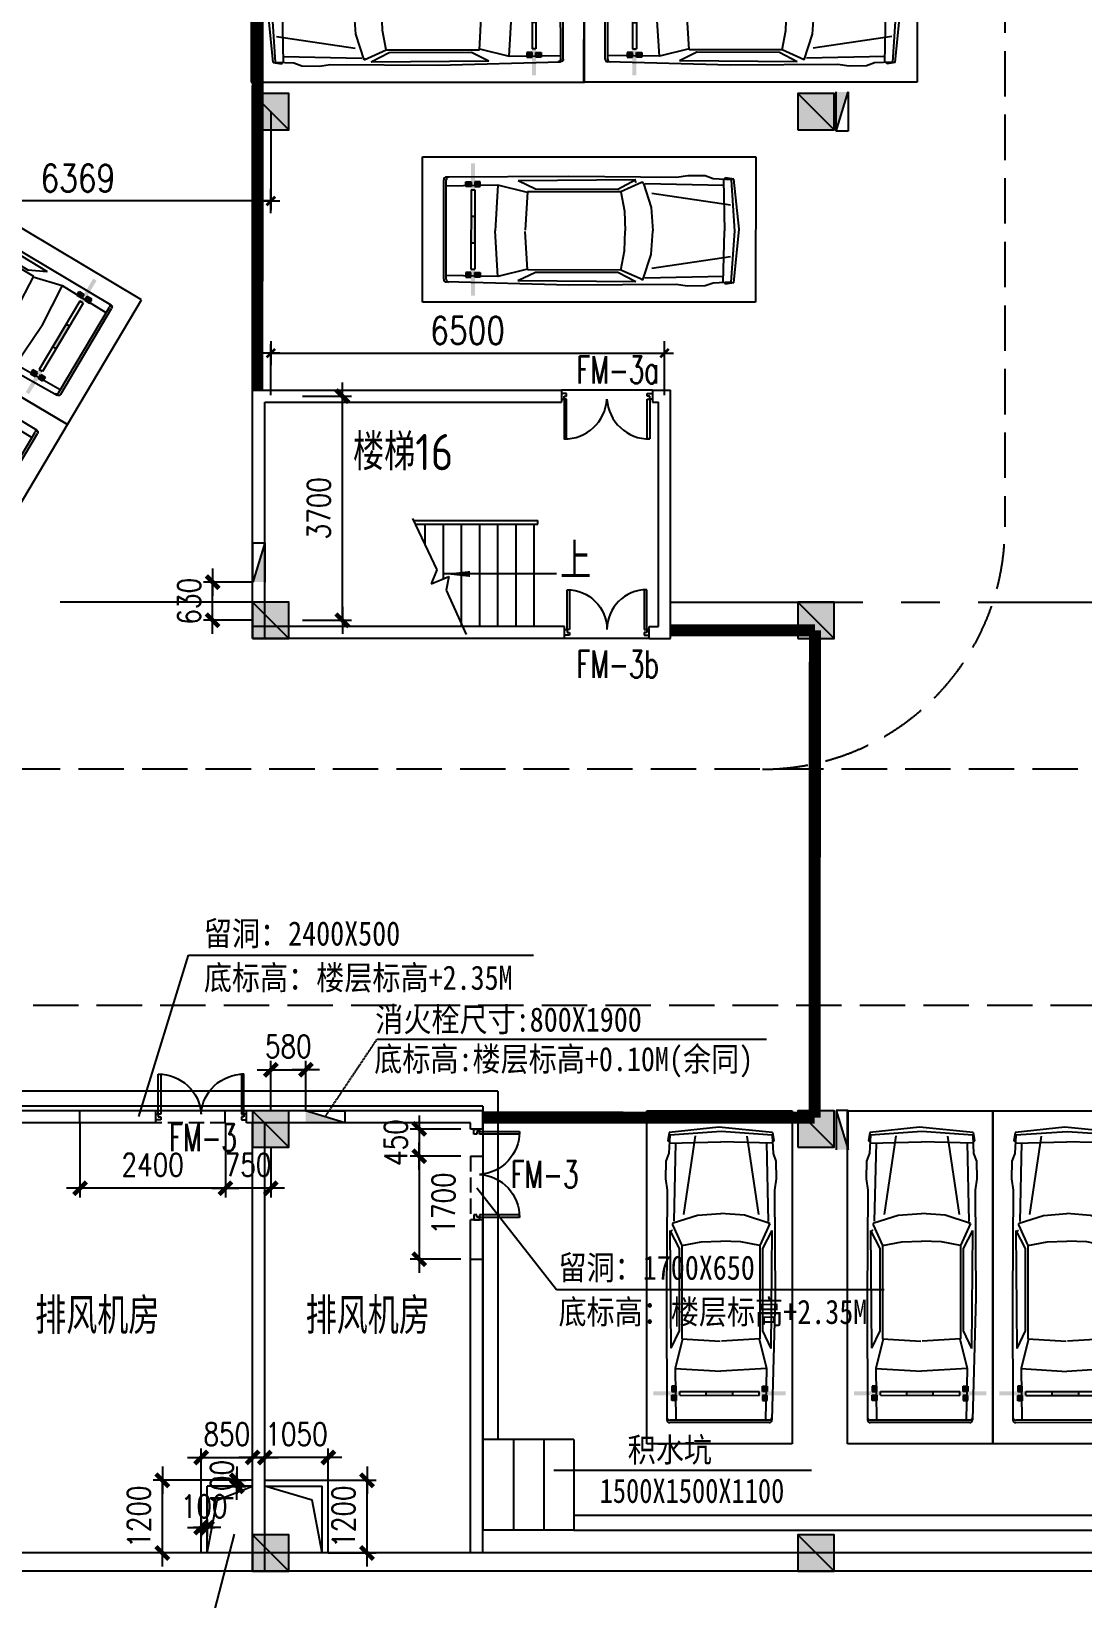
# Model space of a CAD drawing. Extents: x 953929 to 1132291, y -67290 to 107124.
# Drawn here: x 1042191 to 1059548, y -5051 to 20829 of the extents above; entities that cross this region are included whole.
import ezdxf

# ---------------------------------------------------------------- set-up
doc = ezdxf.new("R2010")
doc.units = 0
doc.header["$MEASUREMENT"] = 0
for name, pattern in [('ACAD_ISO02W100', [15, 12, -3]), ('CENTER', [50.8, 31.75, -6.35, 6.35, -6.35]), ('DASH', [0.35, 0.25, -0.1])]:
    doc.linetypes.add(name, pattern=pattern)
doc.layers.get('0').update_dxf_attribs({"linetype": 'CONTINUOUS'})
doc.layers.get('DEFPOINTS').update_dxf_attribs({"linetype": 'CONTINUOUS'})
for name, color, linetype in [('2', 6, 'ACAD_ISO02W100'), ('COLUMN', 4, 'CONTINUOUS'), ('DIM', 7, 'CONTINUOUS'), ('F', 31, 'CONTINUOUS'), ('KWC', 253, 'CONTINUOUS'), ('LOUTI', 3, 'CONTINUOUS'), ('TC', 8, 'CONTINUOUS'), ('WALL', 1, 'CONTINUOUS'), ('WINDOW', 254, 'CONTINUOUS'), ('WINDOWS', 4, 'CONTINUOUS'), ('WZ', 1, 'CONTINUOUS'), ('柱子', 2, 'CONTINUOUS')]:
    doc.layers.add(name, color=color, linetype=linetype)
doc.layers.add('AXIS', color=3, linetype='CONTINUOUS', lineweight=9)
doc.styles.add('CHINA', font='SimSun.ttf', dxfattribs={"width": 0.85, "height": 150})
doc.styles.add('DIM', font='', dxfattribs={"width": 0.75})
doc.styles.add('DIM_FONT', font='SIMPLEX.shx', dxfattribs={"width": 0.8})
doc.styles.add('FS', font='txt.shx', dxfattribs={"width": 0.66, "height": 150, "bigfont": 'fs.shx'})
doc.styles.add('TSS', font='tssdeng.shx', dxfattribs={"width": 0.85, "bigfont": 'tssdchn.shx'})
doc.styles.get('DIM').set_extended_font_data('FangSong_GB2312')
doc.dimstyles.new('AXIS-200-arr', dxfattribs={"dimtxt": 300, "dimasz": 300, "dimexe": 250, "dimexo": 0, "dimgap": 150, "dimtad": 1, "dimdec": 0, "dimzin": 0, "dimdsep": 46, "dimtxsty": 'DIM_FONT', "dimsah": 1, "dimcen": 0.09, "dimclrd": 256, "dimclrt": 4, "dimadec": 0, "dimazin": 0, "dimtfac": 1, "dimtdec": 0, "dimtix": 1, "dimtmove": 1, "dimatfit": 3, "dimfxl": 0, "dimtolj": 1, "dimtzin": 0, "dimarcsym": 0})
doc.dimstyles.new('DIMN-200', dxfattribs={"dimtxt": 300, "dimasz": 1, "dimexe": 250, "dimexo": 0, "dimgap": 150, "dimtad": 1, "dimdec": 0, "dimdsep": 46, "dimtxsty": 'DIM_FONT', "dimblk": '_DIMX', "dimcen": 2.5, "dimclrd": 256, "dimclre": 256, "dimclrt": 4, "dimadec": 0, "dimazin": 0, "dimtfac": 1, "dimtdec": 0, "dimtix": 1, "dimtmove": 2, "dimatfit": 3, "dimldrblk": '_DIMX', "dimfxl": 0, "dimtolj": 1, "dimtzin": 0, "dimarcsym": 0})
doc.dimstyles.new('NORMAL', dxfattribs={"dimtxt": 450, "dimasz": 1, "dimexe": 150, "dimexo": 0, "dimgap": 150, "dimtad": 1, "dimdec": 0, "dimzin": 0, "dimdsep": 46, "dimtxsty": 'DIM_FONT', "dimblk1": '1', "dimblk2": '1', "dimsah": 1, "dimcen": 0, "dimclrd": 4, "dimclre": 4, "dimclrt": 4, "dimadec": 0, "dimazin": 0, "dimtfac": 1, "dimtdec": 0, "dimtmove": 0, "dimatfit": 3, "dimldrblk": '1', "dimfxl": 0, "dimtolj": 1, "dimtzin": 0, "dimarcsym": 0})
doc.dimstyles.get("Standard").update_dxf_attribs({"dimtxt": 375, "dimasz": 1, "dimexe": 150, "dimexo": 0, "dimgap": 200, "dimtad": 1, "dimdec": 0, "dimzin": 0, "dimdsep": 46, "dimtxsty": 'DIM_FONT', "dimblk1": '_DIMX', "dimblk2": '_DIMX', "dimsah": 1, "dimcen": 200, "dimclrd": 256, "dimclre": 256, "dimclrt": 4, "dimadec": 0, "dimazin": 0, "dimtfac": 1, "dimtdec": 0, "dimtix": 1, "dimtmove": 2, "dimatfit": 3, "dimldrblk": '_DIMX', "dimfxl": 0, "dimtolj": 1, "dimtzin": 0, "dimarcsym": 0})

# ---------------------------------------------------------------- blocks, each defined once
blk = doc.blocks.new('CW')
at = {"layer": 'KWC'}
h = blk.add_hatch(color=256, dxfattribs=at)
h.paths.add_polyline_path([(800, -546), (800, -109), (865, -109), (865, -546)])
h.paths.add_polyline_path([(799, -1419), (799, -982), (865, -982), (865, -1419)])
h.paths.add_polyline_path([(799, -2292), (799, -1855), (864, -1855), (864, -2292)])
h = blk.add_hatch(color=256, dxfattribs=at)
h.paths.add_polyline_path([(865, -412), (865, -488), (953, -488), (953, -412)])
h.paths.add_polyline_path([(800, -412), (800, -488), (712, -488), (712, -412)])
edge = h.paths.add_edge_path(flags=16)
edge.add_ellipse((756, -450), major_axis=(-10.2, 10.2), ratio=1, start_angle=-45.0335, end_angle=314.9665, ccw=False)
edge = h.paths.add_edge_path(flags=16)
edge.add_ellipse((909, -450), major_axis=(-10.2, 10.2), ratio=1, start_angle=-45.0335, end_angle=314.9665, ccw=False)
h = blk.add_hatch(color=256, dxfattribs=at)
h.paths.add_polyline_path([(864, -1989), (864, -1913), (952, -1913), (952, -1989)])
edge = h.paths.add_edge_path(flags=16)
edge.add_ellipse((908, -1951), major_axis=(-10.2, 10.2), ratio=1, start_angle=-45.0335, end_angle=314.9665, ccw=False)
edge = h.paths.add_edge_path(flags=16)
edge.add_ellipse((755, -1951), major_axis=(-10.2, 10.2), ratio=1, start_angle=-45.0335, end_angle=314.9665, ccw=False)
h.paths.add_polyline_path([(799, -1989), (799, -1913), (712, -1913), (712, -1989)])
for p, q in [((-1, -2400), (0, 0)), ((0, 0), (5500, -3)), ((5500, -3), (5499, -2403)), ((349, -2022), (350, -379)), ((391, -2023), (392, -379)), ((2414, -328), (395, -334)), ((1245, -471), (397, -483)), ((712, -488), (712, -412)), ((712, -412), (800, -412)), ((800, -488), (712, -488)), ((800, -412), (800, -488)), ((865, -412), (865, -488)), ((953, -412), (865, -412)), ((865, -488), (953, -488)), ((953, -488), (953, -412)), ((1245, -471), (1197, -1224)), ((1734, -592), (1245, -471)), ((3522, -383), (1576, -397)), ((1864, -537), (1576, -397)), ((4190, -340), (2414, -328)), ((3522, -383), (3226, -538)), ((3615, -425), (3273, -579)), ((3646, -439), (3773, -838)), ((4970, -473), (3673, -445)), ((4377, -312), (4190, -340)), ((4665, -317), (4377, -312)), ((4796, -365), (4665, -317)), ((5098, -381), (4796, -365)), ((4966, -373), (4985, -1225)), ((5003, -350), (4985, -372)), ((5139, -372), (5003, -350)), ((5154, -1230), (5098, -381)), ((5227, -1193), (5139, -372)), ((800, -546), (799, -1855)), ((800, -546), (865, -546)), ((865, -546), (864, -1855)), ((1735, -578), (1696, -1211)), ((3273, -579), (1735, -578)), ((3226, -538), (1864, -537)), ((3273, -579), (3333, -897)), ((5082, -800), (3786, -605)), ((799, -982), (865, -982)), ((3333, -897), (3345, -1224)), ((3773, -838), (3802, -1224)), ((1244, -1976), (1197, -1222)), ((1734, -1869), (1696, -1236)), ((3333, -1552), (3345, -1225)), ((3772, -1612), (3802, -1226)), ((4965, -2077), (4985, -1226)), ((5097, -2070), (5154, -1230)), ((5138, -2079), (5227, -1193)), ((799, -1419), (865, -1419)), ((3272, -1870), (3333, -1552)), ((3637, -2034), (3772, -1612)), ((5081, -1651), (3785, -1844)), ((2413, -2120), (393, -2067)), ((1244, -1976), (396, -1962)), ((799, -1913), (712, -1913)), ((712, -1913), (712, -1989)), ((712, -1989), (799, -1989)), ((799, -1855), (864, -1855)), ((799, -1989), (799, -1913)), ((864, -1989), (864, -1913)), ((864, -1913), (952, -1913)), ((952, -1989), (864, -1989)), ((952, -1913), (952, -1989)), ((1733, -1855), (1244, -1976)), ((1863, -1910), (1575, -2050)), ((3521, -2067), (1575, -2050)), ((3272, -1870), (1734, -1869)), ((3225, -1911), (1863, -1910)), ((3521, -2067), (3225, -1911)), ((3637, -2034), (3272, -1870)), ((4969, -1977), (3672, -2005)), ((5097, -2070), (4795, -2085)), ((4189, -2110), (2413, -2120)), ((4376, -2138), (4189, -2110)), ((4664, -2133), (4376, -2138)), ((4795, -2085), (4664, -2133)), ((5002, -2101), (4984, -2079)), ((5138, -2079), (5002, -2101)), ((5499, -2403), (-1, -2400))]:
    blk.add_line(p, q, dxfattribs=at)
for centre in [(756, -450), (909, -450), (755, -1951), (908, -1951)]:
    blk.add_circle(centre, 14.4, dxfattribs=at)
for centre, major_axis, start_param, end_param in [((395, -379), (-45, 0.4), -1.558913, 0.008145), ((437, -379), (-45, 0.1), -1.565717, 0.001342), ((3509, -415), (11.2, 0.7), -1.159955, 1.503276), ((3624, -446), (22.5, 0.3), 0.294791, 1.978353), ((3333, -1224), (7.95, 7.95), 5.46214, 5.532266), ((3791, -1225), (-7.95, 7.95), 3.84936, 4.003454), ((4974, -1225), (7.95, 7.95), 5.474521, 5.519885), ((394, -2022), (-45, 0.1), 0.002021, 1.546781), ((436, -2023), (-45, 0.1), 0.002021, 1.546781), ((3623, -2003), (22.5, 0.4), 4.270615, 5.954177)]:
    blk.add_ellipse(centre, major_axis=major_axis, ratio=1, start_param=start_param, end_param=end_param, dxfattribs=at)
at = {"layer": 'KWC', "linetype": 'Continuous', "style": 'DIM', "oblique": 360, "flags": 9}
for tag in ['YSIZE', 'XSIZE']:
    blk.add_attdef(tag, (5154, -1230), '', height=0.45, rotation=179.9665, dxfattribs=at)
blk = doc.blocks.new('ZHU')
at = {"layer": '柱子'}
h = blk.add_hatch(color=256, dxfattribs=at)
h.paths.add_polyline_path([(300, -300), (300, 300), (-300, 300)])
h.paths.add_polyline_path([(-300, 300), (-300, -300), (300, -300)], flags=16)
blk.add_line((-300, 300), (300, -300), dxfattribs=at)
blk.add_lwpolyline([(-300, -300), (300, -300), (300, 300), (-300, 300)], close=True, dxfattribs=at)
blk = doc.blocks.new('A$C5A4B61BD')
for p, q in [((0, 753), (0, 658)), ((84, 753), (0, 753)), ((0, 658), (42, 658)), ((42, 706), (84, 706)), ((42, 658), (42, 706)), ((42, 658), (42, 0)), ((84, 658), (42, 658)), ((84, 706), (84, 753)), ((84, 0), (84, 658)), ((1416, 753), (1500, 753)), ((1416, 706), (1416, 753)), ((1458, 706), (1416, 706)), ((1416, 0), (1416, 658)), ((1416, 658), (1458, 658)), ((1458, 658), (1458, 706)), ((1458, 658), (1458, 0)), ((1500, 658), (1458, 658)), ((1500, 753), (1500, 658)), ((42, 0), (84, 0)), ((1458, 0), (1416, 0))]:
    blk.add_line(p, q)
for centre, major_axis, start_param, end_param in [((79, 670), (501, 465), 3.926991, 5.497787), ((1421, 670), (-501, 465), 0.785398, 2.356194)]:
    blk.add_ellipse(centre, major_axis=major_axis, ratio=0.962752, start_param=start_param, end_param=end_param)
blk = doc.blocks.new('1')
at = {"layer": 'DIM'}
for p, q in [((-150, 0), (150, 0)), ((0, -200), (0, 200))]:
    blk.add_line(p, q, dxfattribs=at)
at = {"layer": 'DIM', "const_width": 45}
blk.add_lwpolyline([(-71, -71), (71, 71)], dxfattribs=at)
blk = doc.blocks.new('*D109')
at = {"layer": 'DEFPOINTS', "color": 0}
for p in [(1052644, 15515), (1046144, 14823), (1052644, 14823)]:
    blk.add_point(p, dxfattribs=at)
at = {"layer": 'DIM', "color": 4}
for p, q in [((1046144, 14823), (1046144, 15665)), ((1052644, 14823), (1052644, 15665)), ((1046145, 15515), (1052643, 15515))]:
    blk.add_line(p, q, dxfattribs=at)
at = {"layer": 'DIM', "color": 4, "rotation": 180}
blk.add_blockref('1', (1046144, 15515), dxfattribs=at)
at = {"layer": 'DIM', "color": 4}
blk.add_blockref('1', (1052644, 15515), dxfattribs=at)
at = {"layer": 'DIM', "color": 4, "insert": (1049394, 15890), "char_height": 450, "attachment_point": 5, "style": 'DIM_FONT'}
blk.add_mtext('\\A1;6500', dxfattribs=at)
blk = doc.blocks.new('_DIMX')
blk.add_line((-150, 0), (150, 0))
at = {"const_width": 50}
blk.add_lwpolyline([(-70, -70), (70, 70)], dxfattribs=at)
blk = doc.blocks.new('*D111')
at = {"linetype": 'ByBlock'}
for p, q in [((1046894, -3096), (1047683, -3096)), ((1047533, -3094), (1047533, -3093)), ((1047533, -4296), (1047533, -3096)), ((1046894, -4296), (1047683, -4296)), ((1047533, -4297), (1047533, -4299))]:
    blk.add_line(p, q, dxfattribs=at)
at = {"layer": 'DEFPOINTS', "color": 0, "linetype": 'ByBlock'}
for p in [(1046894, -3096), (1047533, -3096), (1046894, -4296)]:
    blk.add_point(p, dxfattribs=at)
at = {"linetype": 'ByBlock', "xscale": 1.5, "yscale": 1.5, "zscale": 1.5}
for p, rotation in [((1047533, -3096), 270), ((1047533, -4296), 90)]:
    blk.add_blockref('_DIMX', p, dxfattribs=dict(at, rotation=rotation))
at = {"color": 4, "linetype": 'ByBlock', "insert": (1047146, -3696), "char_height": 375, "attachment_point": 5, "rotation": 90, "style": 'DIM_FONT'}
blk.add_mtext('\\A1;1200', dxfattribs=at)
blk = doc.blocks.new('*D112')
at = {"linetype": 'ByBlock'}
for p, q in [((1046044, -3096), (1046044, -2570)), ((1047094, -3096), (1047094, -2570)), ((1046042, -2720), (1046041, -2720)), ((1047094, -2720), (1046044, -2720)), ((1047095, -2720), (1047097, -2720))]:
    blk.add_line(p, q, dxfattribs=at)
at = {"layer": 'DEFPOINTS', "color": 0, "linetype": 'ByBlock'}
for p in [(1046044, -2720), (1046044, -3096), (1047094, -3096)]:
    blk.add_point(p, dxfattribs=at)
at = {"linetype": 'ByBlock', "xscale": 1.5, "yscale": 1.5, "zscale": 1.5}
blk.add_blockref('_DIMX', (1046044, -2720), dxfattribs=at)
at = {"linetype": 'ByBlock', "xscale": 1.5, "yscale": 1.5, "zscale": 1.5, "rotation": 180}
blk.add_blockref('_DIMX', (1047094, -2720), dxfattribs=at)
at = {"color": 4, "linetype": 'ByBlock', "insert": (1046569, -2333), "char_height": 375, "attachment_point": 5, "style": 'DIM_FONT'}
blk.add_mtext('\\A1;1050', dxfattribs=at)
blk = doc.blocks.new('*D113')
at = {"linetype": 'ByBlock'}
for p, q in [((1044994, -3096), (1044204, -3096)), ((1044354, -3094), (1044354, -3093)), ((1044354, -4296), (1044354, -3096)), ((1044994, -4296), (1044204, -4296)), ((1044354, -4297), (1044354, -4299))]:
    blk.add_line(p, q, dxfattribs=at)
at = {"layer": 'DEFPOINTS', "color": 0, "linetype": 'ByBlock'}
for p in [(1044354, -3096), (1044994, -3096), (1044994, -4296)]:
    blk.add_point(p, dxfattribs=at)
at = {"linetype": 'ByBlock', "xscale": 1.5, "yscale": 1.5, "zscale": 1.5}
for p, rotation in [((1044354, -3096), 270), ((1044354, -4296), 90)]:
    blk.add_blockref('_DIMX', p, dxfattribs=dict(at, rotation=rotation))
at = {"color": 4, "linetype": 'ByBlock', "insert": (1043966, -3696), "char_height": 375, "attachment_point": 5, "rotation": 90, "style": 'DIM_FONT'}
blk.add_mtext('\\A1;1200', dxfattribs=at)
blk = doc.blocks.new('*D114')
at = {"linetype": 'ByBlock'}
for p, q in [((1045194, -3096), (1045194, -2570)), ((1046044, -3096), (1046044, -2570)), ((1045192, -2720), (1045191, -2720)), ((1045194, -2720), (1046044, -2720)), ((1046045, -2720), (1046047, -2720))]:
    blk.add_line(p, q, dxfattribs=at)
at = {"layer": 'DEFPOINTS', "color": 0, "linetype": 'ByBlock'}
for p in [(1046044, -2720), (1045194, -3096), (1046044, -3096)]:
    blk.add_point(p, dxfattribs=at)
at = {"linetype": 'ByBlock', "xscale": 1.5, "yscale": 1.5, "zscale": 1.5}
blk.add_blockref('_DIMX', (1045194, -2720), dxfattribs=at)
at = {"linetype": 'ByBlock', "xscale": 1.5, "yscale": 1.5, "zscale": 1.5, "rotation": 180}
blk.add_blockref('_DIMX', (1046044, -2720), dxfattribs=at)
at = {"color": 4, "linetype": 'ByBlock', "insert": (1045619, -2333), "char_height": 375, "attachment_point": 5, "style": 'DIM_FONT'}
blk.add_mtext('\\A1;850', dxfattribs=at)
blk = doc.blocks.new('*D165')
at = {"linetype": 'ByBlock'}
for p, q in [((1049283, 2254), (1048445, 2254)), ((1048595, 2253), (1048595, 556)), ((1049283, 554), (1048445, 554))]:
    blk.add_line(p, q, dxfattribs=at)
at = {"layer": 'DEFPOINTS', "color": 0, "linetype": 'ByBlock'}
for p in [(1049283, 2254), (1048595, 554), (1049283, 554)]:
    blk.add_point(p, dxfattribs=at)
at = {"linetype": 'ByBlock', "xscale": 1.5, "yscale": 1.5, "zscale": 1.5}
for p, rotation in [((1048595, 2254), 90), ((1048595, 554), 270)]:
    blk.add_blockref('_DIMX', p, dxfattribs=dict(at, rotation=rotation))
at = {"color": 4, "linetype": 'ByBlock', "insert": (1048994, 1474), "char_height": 375, "attachment_point": 5, "rotation": 90, "style": 'DIM_FONT'}
blk.add_mtext('\\A1;1700', dxfattribs=at)
blk = doc.blocks.new('*D166')
at = {"linetype": 'ByBlock'}
for p, q in [((1049283, 2704), (1048445, 2704)), ((1048595, 2706), (1048595, 2707)), ((1048595, 2704), (1048595, 2254)), ((1049283, 2254), (1048445, 2254)), ((1048595, 2253), (1048595, 2251))]:
    blk.add_line(p, q, dxfattribs=at)
at = {"layer": 'DEFPOINTS', "color": 0, "linetype": 'ByBlock'}
for p in [(1049283, 2704), (1048595, 2254), (1049283, 2254)]:
    blk.add_point(p, dxfattribs=at)
at = {"linetype": 'ByBlock', "xscale": 1.5, "yscale": 1.5, "zscale": 1.5}
for p, rotation in [((1048595, 2704), 270), ((1048595, 2254), 90)]:
    blk.add_blockref('_DIMX', p, dxfattribs=dict(at, rotation=rotation))
at = {"color": 4, "linetype": 'ByBlock', "insert": (1048208, 2479), "char_height": 375, "attachment_point": 5, "rotation": 90, "style": 'DIM_FONT'}
blk.add_mtext('\\A1;450', dxfattribs=at)
blk = doc.blocks.new('*D168')
at = {"linetype": 'ByBlock'}
for p, q in [((1045394, 2804), (1045394, 1576)), ((1046144, 2404), (1046144, 1576)), ((1045392, 1726), (1045391, 1726)), ((1046144, 1726), (1045394, 1726)), ((1046145, 1726), (1046147, 1726))]:
    blk.add_line(p, q, dxfattribs=at)
at = {"layer": 'DEFPOINTS', "color": 0, "linetype": 'ByBlock'}
for p in [(1045394, 2804), (1046144, 2404), (1045394, 1726)]:
    blk.add_point(p, dxfattribs=at)
at = {"linetype": 'ByBlock', "xscale": 1.5, "yscale": 1.5, "zscale": 1.5}
blk.add_blockref('_DIMX', (1045394, 1726), dxfattribs=at)
at = {"linetype": 'ByBlock', "xscale": 1.5, "yscale": 1.5, "zscale": 1.5, "rotation": 180}
blk.add_blockref('_DIMX', (1046144, 1726), dxfattribs=at)
at = {"color": 4, "linetype": 'ByBlock', "insert": (1045769, 2113), "char_height": 375, "attachment_point": 5, "style": 'DIM_FONT'}
blk.add_mtext('\\A1;750', dxfattribs=at)
blk = doc.blocks.new('*D167')
at = {"linetype": 'ByBlock'}
for p, q in [((1042994, 2804), (1042994, 1576)), ((1045394, 2804), (1045394, 1576)), ((1045392, 1726), (1042995, 1726))]:
    blk.add_line(p, q, dxfattribs=at)
at = {"layer": 'DEFPOINTS', "color": 0, "linetype": 'ByBlock'}
for p in [(1042994, 2804), (1045394, 2804), (1042994, 1726)]:
    blk.add_point(p, dxfattribs=at)
at = {"linetype": 'ByBlock', "xscale": 1.5, "yscale": 1.5, "zscale": 1.5, "rotation": 180}
blk.add_blockref('_DIMX', (1042994, 1726), dxfattribs=at)
at = {"linetype": 'ByBlock', "xscale": 1.5, "yscale": 1.5, "zscale": 1.5}
blk.add_blockref('_DIMX', (1045394, 1726), dxfattribs=at)
at = {"color": 4, "linetype": 'ByBlock', "insert": (1044194, 2113), "char_height": 375, "attachment_point": 5, "style": 'DIM_FONT'}
blk.add_mtext('\\A1;2400', dxfattribs=at)
blk = doc.blocks.new('*D251')
at = {"color": 4, "linetype": 'ByBlock'}
for p, q in [((1280430, 86658), (1285060, 95049)), ((1286329, 94351), (1284930, 95123))]:
    blk.add_line(p, q, dxfattribs=at)
at = {"layer": 'DEFPOINTS', "color": 0, "linetype": 'ByBlock'}
for p in [(1285061, 95050), (1286329, 94351), (1281710, 85951)]:
    blk.add_point(p, dxfattribs=at)
at = {"color": 4, "linetype": 'ByBlock'}
for p, rotation in [((1285061, 95050), 61.11005214336638), ((1280430, 86657), 241.1100521433664)]:
    blk.add_blockref('1', p, dxfattribs=dict(at, rotation=rotation))
at = {"color": 4, "linetype": 'ByBlock', "insert": (1282417, 91035), "char_height": 450, "attachment_point": 5, "rotation": 61.1101, "style": 'DIM_FONT'}
blk.add_mtext('\\A1;9586', dxfattribs=at)
blk = doc.blocks.new('*D374')
at = {"linetype": 'ByBlock'}
for p, q in [((1046666, 14804), (1047476, 14804)), ((1047326, 11106), (1047326, 14803)), ((1046666, 11104), (1047476, 11104))]:
    blk.add_line(p, q, dxfattribs=at)
at = {"layer": 'DEFPOINTS', "color": 0, "linetype": 'ByBlock'}
for p in [(1046666, 14804), (1047326, 14804), (1046666, 11104)]:
    blk.add_point(p, dxfattribs=at)
at = {"linetype": 'ByBlock', "xscale": 1.5, "yscale": 1.5, "zscale": 1.5}
for p, rotation in [((1047326, 14804), 90), ((1047326, 11104), 270)]:
    blk.add_blockref('_DIMX', p, dxfattribs=dict(at, rotation=rotation))
at = {"color": 4, "linetype": 'ByBlock', "insert": (1046938, 12954), "char_height": 375, "attachment_point": 5, "rotation": 90, "style": 'DIM_FONT'}
blk.add_mtext('\\A1;3700', dxfattribs=at)
blk = doc.blocks.new('*D399')
at = {"linetype": 'ByBlock'}
for p, q in [((1115369, 62704), (1115633, 62704)), ((1115483, 62706), (1115483, 62707)), ((1115483, 62604), (1115483, 62704)), ((1115483, 62604), (1115483, 62704)), ((1115369, 62604), (1115633, 62604)), ((1115483, 62603), (1115483, 62601))]:
    blk.add_line(p, q, dxfattribs=at)
at = {"layer": 'DEFPOINTS', "color": 0, "linetype": 'ByBlock'}
for p in [(1115369, 62704), (1115483, 62704), (1115369, 62604)]:
    blk.add_point(p, dxfattribs=at)
at = {"linetype": 'ByBlock', "xscale": 1.5, "yscale": 1.5, "zscale": 1.5}
for p, rotation in [((1115483, 62704), 270), ((1115483, 62604), 90)]:
    blk.add_blockref('_DIMX', p, dxfattribs=dict(at, rotation=rotation))
at = {"color": 4, "linetype": 'ByBlock', "insert": (1115238, 62654), "char_height": 375, "attachment_point": 5, "rotation": 90, "style": 'DIM_FONT'}
blk.add_mtext('\\A1;100', dxfattribs=at)
blk = doc.blocks.new('*D398')
at = {"linetype": 'ByBlock'}
for p, q in [((1114892, 61923), (1114891, 61923)), ((1114894, 62054), (1114894, 61773)), ((1114894, 61923), (1114994, 61923)), ((1114894, 61923), (1114994, 61923)), ((1114994, 62054), (1114994, 61773)), ((1114995, 61923), (1114997, 61923))]:
    blk.add_line(p, q, dxfattribs=at)
at = {"layer": 'DEFPOINTS', "color": 0, "linetype": 'ByBlock'}
for p in [(1114894, 62054), (1114994, 62054), (1114994, 61923)]:
    blk.add_point(p, dxfattribs=at)
at = {"linetype": 'ByBlock', "xscale": 1.5, "yscale": 1.5, "zscale": 1.5}
blk.add_blockref('_DIMX', (1114894, 61923), dxfattribs=at)
at = {"linetype": 'ByBlock', "xscale": 1.5, "yscale": 1.5, "zscale": 1.5, "rotation": 180}
blk.add_blockref('_DIMX', (1114994, 61923), dxfattribs=at)
at = {"color": 4, "linetype": 'ByBlock', "insert": (1114944, 62274), "char_height": 375, "attachment_point": 5, "style": 'DIM_FONT'}
blk.add_mtext('\\A1;100', dxfattribs=at)
blk = doc.blocks.new('*D409')
at = {"layer": 'DEFPOINTS', "color": 0}
for p in [(1039774, 19504), (1046144, 19504), (1039774, 18028)]:
    blk.add_point(p, dxfattribs=at)
at = {"layer": 'DIM', "color": 4}
for p, q in [((1039774, 19504), (1039774, 17878)), ((1046144, 19504), (1046144, 17878)), ((1046143, 18028), (1039775, 18028))]:
    blk.add_line(p, q, dxfattribs=at)
at = {"layer": 'DIM', "color": 4, "rotation": 180}
blk.add_blockref('1', (1039774, 18028), dxfattribs=at)
at = {"layer": 'DIM', "color": 4}
blk.add_blockref('1', (1046144, 18028), dxfattribs=at)
at = {"layer": 'DIM', "color": 4, "insert": (1042959, 18403), "char_height": 450, "attachment_point": 5, "style": 'DIM_FONT'}
blk.add_mtext('\\A1;6369', dxfattribs=at)
blk = doc.blocks.new('*D479')
at = {"linetype": 'ByBlock'}
for p, q in [((1046142, 3682), (1046141, 3682)), ((1046144, 3004), (1046144, 3832)), ((1046144, 3682), (1046723, 3682)), ((1046723, 3004), (1046723, 3832)), ((1046725, 3682), (1046726, 3682))]:
    blk.add_line(p, q, dxfattribs=at)
at = {"layer": 'DEFPOINTS', "color": 0, "linetype": 'ByBlock'}
for p in [(1046723, 3682), (1046144, 3004), (1046723, 3004)]:
    blk.add_point(p, dxfattribs=at)
at = {"linetype": 'ByBlock', "xscale": 1.5, "yscale": 1.5, "zscale": 1.5}
blk.add_blockref('_DIMX', (1046144, 3682), dxfattribs=at)
at = {"linetype": 'ByBlock', "xscale": 1.5, "yscale": 1.5, "zscale": 1.5, "rotation": 180}
blk.add_blockref('_DIMX', (1046723, 3682), dxfattribs=at)
at = {"color": 4, "linetype": 'ByBlock', "insert": (1046433, 4069), "char_height": 375, "attachment_point": 5, "style": 'DIM_FONT'}
blk.add_mtext('\\A1;580', dxfattribs=at)
blk = doc.blocks.new('*D480')
at = {"linetype": 'ByBlock'}
for p, q in [((1045847, 11734), (1045034, 11734)), ((1045184, 11735), (1045184, 11737)), ((1045184, 11104), (1045184, 11734)), ((1045844, 11104), (1045034, 11104)), ((1045184, 11103), (1045184, 11101))]:
    blk.add_line(p, q, dxfattribs=at)
at = {"layer": 'DEFPOINTS', "color": 0, "linetype": 'ByBlock'}
for p in [(1045184, 11734), (1045847, 11734), (1045844, 11104)]:
    blk.add_point(p, dxfattribs=at)
at = {"linetype": 'ByBlock', "xscale": 1.5, "yscale": 1.5, "zscale": 1.5}
for p, rotation in [((1045184, 11734), 270), ((1045184, 11104), 90)]:
    blk.add_blockref('_DIMX', p, dxfattribs=dict(at, rotation=rotation))
at = {"color": 4, "linetype": 'ByBlock', "insert": (1044797, 11419), "char_height": 375, "attachment_point": 5, "rotation": 90, "style": 'DIM_FONT'}
blk.add_mtext('\\A1;630', dxfattribs=at)

msp = doc.modelspace()

# ---------------------------------------------------------------- linework, layer by layer
at = {"layer": '2', "ltscale": 100, "const_width": 200}
for points in [[(1045949.797, 61346.223), (1045922.711, 14904.176)], [(1052743.554, 10938.01), (1055127.344, 10936.618)], [(1055127.344, 10936.618), (1055122.646, 2891.495)], [(1049643.554, 2894.695), (1055122.646, 2891.495)]]:
    msp.add_lwpolyline(points, dxfattribs=at)
at = {"layer": '2', "color": 4}
msp.add_lwpolyline([(1047041.377, 2905.318), (1047898.531, 4185.97), (1054329.741, 4185.97)], dxfattribs=at)
at = {"layer": 'DIM'}
msp.add_line((1055070.705, -2931.991), (1050818.38, -2931.991), dxfattribs=at)
at = {"layer": 'LOUTI'}
for p, q in [((1048481.934, 12785.024), (1048886.185, 11937.23)), ((1048495.98, 12754.176), (1050553.554, 12754.176)), ((1048523.301, 12694.176), (1050553.554, 12694.176)), ((1048693.554, 12360.276), (1048693.554, 12694.176)), ((1048993.554, 11790.309), (1048993.554, 12694.176)), ((1049293.554, 11004.176), (1049293.554, 12694.176)), ((1049593.554, 11004.176), (1049593.554, 12694.176)), ((1049893.554, 11004.176), (1049893.554, 12694.176)), ((1050193.554, 11004.176), (1050193.554, 12694.176)), ((1050493.554, 11004.176), (1050493.554, 12694.176)), ((1050553.554, 12694.176), (1050553.554, 12754.176)), ((1048886.185, 11937.23), (1048790.86, 11703.722)), ((1048790.86, 11703.722), (1049082.923, 11828.485)), ((1050860.052, 11869.176), (1048993.554, 11869.176)), ((1049082.923, 11828.485), (1049039.032, 11601.556)), ((1049039.032, 11601.556), (1049371.64, 10871.099))]:
    msp.add_line(p, q, dxfattribs=at)
msp.add_lwpolyline([(1048993.554, 11869.176, 0, 100, 0), (1049431.816, 11869.176, 100, 100, 0)], format="xyseb", dxfattribs=at)
at = {"layer": 'TC'}
for p, q in [((1055477.124, 19181.444), (1055677.124, 19831.444)), ((1055477.124, 19181.444), (1055477.124, 19831.444)), ((1055677.124, 19831.444), (1055677.124, 19181.444)), ((1055677.124, 19181.444), (1055477.124, 19181.444)), ((1045847.041, 12384.752), (1046047.041, 12384.752)), ((1046047.041, 12384.752), (1045847.041, 11734.752)), ((1045847.041, 11734.752), (1045847.041, 12384.752)), ((1046047.041, 12384.752), (1046047.041, 11734.752)), ((1046716.377, 3005.318), (1047366.377, 3005.318)), ((1047366.377, 2805.318), (1046716.377, 3005.318)), ((1047366.377, 3005.318), (1047366.377, 2805.318)), ((1055476.938, 3012.099), (1055676.938, 2362.099)), ((1055476.938, 3012.099), (1055476.938, 2362.099)), ((1055676.938, 3012.099), (1055476.938, 3012.099)), ((1055676.938, 2362.099), (1055676.938, 3012.099)), ((1047366.377, 2805.318), (1046716.377, 2805.318))]:
    msp.add_line(p, q, dxfattribs=at)
for points in [[(1055478.216, 19184.345), (1055478.216, 19830.554), (1055674.029, 19828.687)], [(1046045.949, 12381.851), (1046045.949, 11735.642), (1045850.136, 11737.509)], [(1047363.476, 2806.41), (1046717.267, 2806.41), (1046719.134, 3002.222)], [(1055478.03, 3009.199), (1055478.03, 2362.989), (1055673.843, 2364.857)]]:
    msp.add_solid(points, dxfattribs=at)
at = {"layer": 'WALL'}
for p, q in [((1045843.554, 10804.176), (1045843.554, 14904.176)), ((1045843.554, 14904.176), (1050943.554, 14904.176)), ((1050943.554, 14904.176), (1050943.554, 14704.176)), ((1052443.554, 14904.176), (1052443.554, 14704.176)), ((1052443.554, 14904.176), (1052743.554, 14904.176)), ((1052743.554, 10804.176), (1052743.554, 14904.176)), ((1046043.554, 10804.176), (1046043.554, 14704.176)), ((1046043.554, 14704.176), (1050943.554, 14704.176)), ((1052443.554, 14704.176), (1052543.554, 14704.176)), ((1052443.554, 14704.176), (1052543.554, 14704.176)), ((1052543.554, 11004.176), (1052543.554, 14704.176)), ((1050993.554, 11004.176), (1045843.554, 11004.176)), ((1050993.554, 10804.176), (1050993.554, 11004.176)), ((1052393.554, 11004.176), (1052543.554, 11004.176)), ((1052393.554, 10804.176), (1052393.554, 11004.176)), ((1050993.554, 10804.176), (1045843.554, 10804.176)), ((1052393.554, 10804.176), (1052743.554, 10804.176)), ((1044243.554, 3004.176), (1040890.614, 3004.176)), ((1044243.554, 2804.176), (1044243.554, 3004.176)), ((1045743.554, 2804.176), (1045743.554, 3004.176)), ((1049643.554, 3004.176), (1045743.554, 3004.176)), ((1049643.554, 2704.176), (1049643.554, 3004.176)), ((1044243.554, 2804.176), (1041190.614, 2804.176)), ((1049443.554, 2804.176), (1045743.554, 2804.176)), ((1045843.554, -4595.824), (1045843.554, 2804.176)), ((1046043.554, -4595.824), (1046043.554, 2804.176)), ((1049443.554, 2704.176), (1049443.554, 2804.176)), ((1049643.554, 2704.176), (1049443.554, 2704.176)), ((1049643.554, 1204.176), (1049443.554, 1204.176)), ((1049443.554, -4295.824), (1049443.554, 1204.176)), ((1049643.554, -4295.824), (1049643.554, 1204.176)), ((1045843.554, -3095.824), (1044993.554, -3095.824)), ((1044993.554, -4295.824), (1044993.554, -3095.824)), ((1046043.554, -3095.824), (1047093.554, -3095.824)), ((1047093.554, -4295.824), (1047093.554, -3095.824)), ((1045093.554, -4295.824), (1045093.554, -3195.824)), ((1045843.554, -3195.824), (1045093.554, -3195.824)), ((1046043.554, -3195.824), (1046993.554, -3195.824)), ((1046993.554, -4295.824), (1046993.554, -3195.824)), ((1049643.554, -4295.824), (1040697.243, -4295.824)), ((1078843.554, -4295.824), (1049643.554, -4295.824)), ((1123843.554, -4595.824), (1040590.614, -4595.824))]:
    msp.add_line(p, q, dxfattribs=at)
at = {"layer": 'WINDOW'}
for p, q in [((1051035.554, 11609.776), (1051077.554, 11609.776)), ((1051035.554, 10951.776), (1051035.554, 11609.776)), ((1051077.554, 11609.776), (1051077.554, 10951.776)), ((1052351.554, 11609.776), (1052309.554, 11609.776)), ((1052309.554, 11609.776), (1052309.554, 10951.776)), ((1052351.554, 10951.776), (1052351.554, 11609.776)), ((1050993.554, 10951.776), (1051035.554, 10951.776)), ((1051077.554, 10951.776), (1051035.554, 10951.776)), ((1051035.554, 10951.776), (1051035.554, 10904.176)), ((1051035.554, 10904.176), (1051077.554, 10904.176)), ((1051077.554, 10904.176), (1051077.554, 10856.576)), ((1052309.554, 10951.776), (1052351.554, 10951.776)), ((1052351.554, 10904.176), (1052309.554, 10904.176)), ((1052309.554, 10904.176), (1052309.554, 10856.576)), ((1052393.554, 10951.776), (1052351.554, 10951.776)), ((1052351.554, 10951.776), (1052351.554, 10904.176)), ((1051077.554, 10856.576), (1050993.554, 10856.576)), ((1052309.554, 10856.576), (1052393.554, 10856.576)), ((1045261.218, -3423.844), (1045843.554, -3195.824)), ((1046825.889, -3423.844), (1046043.554, -3195.824)), ((1045093.554, -4295.824), (1045261.218, -3423.844)), ((1046993.554, -4295.824), (1046825.889, -3423.844))]:
    msp.add_line(p, q, dxfattribs=at)
at = {"layer": 'WINDOW', "extrusion": (0, 0, -1)}
msp.add_ellipse((1051035.554, 10951.776), major_axis=(632.07, 182.896), ratio=1, start_param=-1.28912948, end_param=0.281666846, dxfattribs=at)
at = {"layer": 'WINDOW'}
msp.add_ellipse((1052351.554, 10951.776), major_axis=(-632.07, 182.896), ratio=1, start_param=-1.28912948, end_param=0.281666846, dxfattribs=at)
at = {"layer": 'WINDOWS', "color": 8, "linetype": 'DASH', "ltscale": 3000}
for p, q in [((1058264.59, 42554.176), (1058264.59, 12645.265)), ((1114068.554, 8645.265), (1041226.781, 8645.265)), ((1117518.554, 4745.265), (1039413.772, 4745.265))]:
    msp.add_line(p, q, dxfattribs=at)
at = {"layer": 'WINDOWS'}
for p, q in [((1052443.554, 14904.176), (1050943.554, 14904.176)), ((1052393.554, 10804.176), (1050993.554, 10804.176)), ((1043962.929, 2912.197), (1044783.719, 5572.803)), ((1044783.719, 5572.803), (1050480.96, 5572.803)), ((1049893.554, 3329.176), (1035019.801, 3329.176)), ((1049893.554, 3329.176), (1049893.554, -2420.824)), ((1049643.554, 3079.176), (1034919.682, 3079.176)), ((1045743.554, 3004.176), (1044243.554, 3004.176)), ((1049643.554, 3079.176), (1049643.554, -3920.824)), ((1049547.298, 1730.649), (1050859.906, 55.248)), ((1050859.906, 55.248), (1056271.559, 55.248)), ((1051149.767, -2420.824), (1049649.767, -2420.824)), ((1050149.767, -2420.824), (1050149.767, -3920.824)), ((1050649.767, -2420.824), (1050649.767, -3920.824)), ((1051149.767, -2420.824), (1051149.767, -3920.824)), ((1051149.767, -3670.824), (1078393.554, -3670.824)), ((1045537.774, -3984.843), (1044986.136, -6126.075)), ((1051149.767, -3920.824), (1049643.554, -3920.824)), ((1051149.767, -3920.824), (1078643.554, -3920.824))]:
    msp.add_line(p, q, dxfattribs=at)
at = {"layer": 'WINDOWS', "color": 8, "linetype": 'CENTER', "ltscale": 100}
for p, q in [((1045843.554, 11404.176), (1023175.412, 11404.176)), ((1052743.554, 11404.176), (1122993.554, 11404.176))]:
    msp.add_line(p, q, dxfattribs=at)
at = {"layer": 'WINDOWS', "color": 8}
for p, q in [((1042993.554, 2804.176), (1042993.554, 3004.176)), ((1045393.554, 2804.176), (1045393.554, 3004.176)), ((1049443.554, 2254.176), (1049643.554, 2254.176)), ((1049443.554, 554.176), (1049643.554, 554.176))]:
    msp.add_line(p, q, dxfattribs=at)
at = {"layer": 'WINDOWS', "color": 8, "linetype": 'DASH', "ltscale": 1000}
for p, q in [((1045393.554, 2804.176), (1044243.554, 2804.176)), ((1049443.554, 2254.176), (1049443.554, 1204.176))]:
    msp.add_line(p, q, dxfattribs=at)
at = {"layer": 'WINDOWS', "color": 8, "linetype": 'DASH', "ltscale": 3000}
msp.add_arc((1054264.59, 12645.265), 4000, 270, 0, dxfattribs=at)

# ---------------------------------------------------------------- block references
at = {"layer": 'KWC', "xscale": -1}
msp.add_blockref('CW', (1051321.257, 22392.552), dxfattribs=at)
at = {"layer": 'KWC'}
for p in [(1051315.651, 22392.552), (1048650.053, 18757.469)]:
    msp.add_blockref('CW', p, dxfattribs=at)
at = {"layer": 'KWC', "xscale": -1, "rotation": 329.2469856047173}
for p in [(1044011.596, 16398.085), (1042785.589, 14334.858)]:
    msp.add_blockref('CW', p, dxfattribs=at)
at = {"layer": 'KWC', "rotation": 90}
for p in [(1052350.793, -2493.02), (1055663.116, -2493.02), (1058063.115, -2494.422)]:
    msp.add_blockref('CW', p, dxfattribs=at)
at = {"layer": 'WINDOW'}
msp.add_blockref('A$C5A4B61BD', (1050943.553, 14098.575), dxfattribs=at)
at = {"layer": 'WINDOW', "xscale": -1}
for p, rotation in [((1044243.553, 3609.776), 180), ((1050249.154, 2704.176), 89.99999999999999)]:
    msp.add_blockref('A$C5A4B61BD', p, dxfattribs=dict(at, rotation=rotation))
at = {"layer": '柱子'}
for p in [(1046143.554, 19504.176), (1055143.554, 19504.176), (1046143.554, 11104.176), (1055143.554, 11104.176), (1046143.554, 2704.176), (1055143.554, 2704.176), (1046143.554, -4295.824), (1055143.554, -4295.824)]:
    msp.add_blockref('ZHU', p, dxfattribs=at)

# ---------------------------------------------------------------- texts
at = {"layer": 'COLUMN', "style": 'TSS', "width": 0.9}
msp.add_text('楼梯16', height=600, dxfattribs=at).set_placement((1047501.934, 13581.984))
at = {"layer": 'DIM', "style": 'CHINA'}
for s, width, p in [('留洞：2400X500', 0.85, (1045039.254, 5732.997)), ('底标高：楼层标高+2.35M', 0.85, (1045039.254, 5002.895)), ('消火栓尺寸:800X1900', 0.85, (1047868.715, 4312.656)), ('底标高:楼层标高+0.10M(余同)', 0.85, (1047852.014, 3659.565)), ('留洞：1700X650', 0.85, (1050894.013, 215.442)), ('底标高：楼层标高+2.35M', 0.85, (1050894.013, -514.66)), ('积水坑', 0.85, (1052036.645, -2793.185)), ('1500X1500X1100', 0.8, (1051574.223, -3469.408))]:
    msp.add_text(s, height=400, dxfattribs=dict(at, width=width)).set_placement(p)
at = {"layer": 'F', "style": 'FS', "width": 0.66}
for s, p in [('FM-3a', (1051189.531, 15015.676)), ('FM-3b', (1051189.531, 10152.998)), ('FM-3', (1044464.296, 2337.865)), ('FM-3', (1050103.624, 1731.025))]:
    msp.add_text(s, height=450, dxfattribs=at).set_placement(p)
at = {"layer": 'WZ', "style": 'TSS', "width": 0.9}
for s, p in [('上', (1050919.078, 11781.915)), ('排风机房', (1042253.449, -682.441)), ('排风机房', (1046719.398, -682.441))]:
    msp.add_text(s, height=600, dxfattribs=at).set_placement(p)

# ---------------------------------------------------------------- dimensions: what is measured, and where the dimension line sits
at = {"layer": 'AXIS'}
dim = msp.add_linear_dim(base=(1045843.554, -2720.352), p1=(1044993.554, -3095.824), p2=(1045843.554, -3095.824), dimstyle='DIMN-200', override={"dimtxt": 375, "dimasz": 1.5, "dimexe": 150, "dimgap": 200, "dimzin": 0, "dimblk1": '_DIMX', "dimblk2": '_DIMX', "dimsah": 1, "dimcen": 200}, dxfattribs=at)
dim.commit()
dim.dimension.update_dxf_attribs({"geometry": '*D114', "text_midpoint": (1045418.554, -2332.852), "insert": (-200, 0)})
dim = msp.add_linear_dim(base=(1046043.554, -2720.352), p1=(1047093.554, -3095.824), p2=(1046043.554, -3095.824), dimstyle='DIMN-200', override={"dimtxt": 375, "dimasz": 1.5, "dimexe": 150, "dimgap": 200, "dimzin": 0, "dimblk1": '_DIMX', "dimblk2": '_DIMX', "dimsah": 1, "dimcen": 200}, dxfattribs=at)
dim.commit()
dim.dimension.update_dxf_attribs({"geometry": '*D112', "text_midpoint": (1046568.554, -2332.852)})
dim = msp.add_linear_dim(base=(1045583.323, -3095.824), p1=(1045468.554, -3195.824), p2=(1045468.554, -3095.824), angle=90, dimstyle='DIMN-200', override={"dimtxt": 375, "dimasz": 1.5, "dimexe": 150, "dimgap": 200, "dimzin": 0, "dimblk1": '_DIMX', "dimblk2": '_DIMX', "dimsah": 1, "dimcen": 200}, dxfattribs=at)
dim.commit()
dim.dimension.update_dxf_attribs({"geometry": '*D399', "text_midpoint": (1045337.651, -3145.824), "dimtype": 160, "insert": (-69900, -65800)})
dim = msp.add_linear_dim(base=(1044353.701, -3095.824), p1=(1044993.554, -4295.824), p2=(1044993.554, -3095.824), angle=270, dimstyle='DIMN-200', override={"dimtxt": 375, "dimasz": 1.5, "dimexe": 150, "dimgap": 200, "dimzin": 0, "dimblk1": '_DIMX', "dimblk2": '_DIMX', "dimsah": 1, "dimcen": 200}, dxfattribs=at)
dim.commit()
dim.dimension.update_dxf_attribs({"geometry": '*D113', "text_midpoint": (1043966.201, -3695.824)})
dim = msp.add_linear_dim(base=(1047733.406, -3095.824), p1=(1047093.554, -4295.824), p2=(1047093.554, -3095.824), angle=90, dimstyle='DIMN-200', override={"dimtxt": 375, "dimasz": 1.5, "dimexe": 150, "dimgap": 200, "dimzin": 0, "dimblk1": '_DIMX', "dimblk2": '_DIMX', "dimsah": 1, "dimcen": 200}, dxfattribs=at)
dim.commit()
dim.dimension.update_dxf_attribs({"geometry": '*D111', "text_midpoint": (1047145.906, -3695.824), "insert": (200, 0)})
dim = msp.add_linear_dim(base=(1045093.554, -3877.465), p1=(1044993.554, -3745.824), p2=(1045093.554, -3745.824), dimstyle='DIMN-200', override={"dimtxt": 375, "dimasz": 1.5, "dimexe": 150, "dimgap": 200, "dimzin": 0, "dimblk1": '_DIMX', "dimblk2": '_DIMX', "dimsah": 1, "dimcen": 200}, dxfattribs=at)
dim.commit()
dim.dimension.update_dxf_attribs({"geometry": '*D398', "text_midpoint": (1045043.554, -3525.955), "dimtype": 160, "insert": (-69900, -65800)})
at = {"layer": 'DIM'}
dim = msp.add_linear_dim(base=(1043125.602, 28603.622), p1=(1039774.159, 19504.176), p2=(1044393.172, 27904.176), angle=61.1100521, dimstyle='AXIS-200-arr', override={"dimtxt": 450, "dimasz": 1, "dimexe": 150, "dimblk1": '1', "dimblk2": '1', "dimcen": 0, "dimse1": 1, "dimclrd": 4, "dimclre": 4, "dimtix": 0}, dxfattribs=at)
dim.commit()
dim.dimension.update_dxf_attribs({"geometry": '*D251', "text_midpoint": (1040481.588, 24588.203), "insert": (-241935.346, -66446.615)})
for base, p1, p2, dimstyle, override, picture, middle in [((1039774.159, 18027.741), (1046143.554, 19504.176), (1039774.159, 19504.176), 'AXIS-200-arr', {"dimtxt": 450, "dimasz": 1, "dimexe": 150, "dimblk1": '1', "dimblk2": '1', "dimcen": 0, "dimclrd": 4, "dimclre": 4, "dimtix": 0, "dimtmove": 0}, '*D409', (1042958.856, 18402.741)), ((1052643.554, 15515.411), (1046143.554, 14822.821), (1052643.554, 14822.821), 'NORMAL', {"dimtmove": 1}, '*D109', (1049393.554, 15890.411))]:
    dim = msp.add_linear_dim(base=base, p1=p1, p2=p2, dimstyle=dimstyle, override=override, dxfattribs=at)
    dim.commit()
    dim.dimension.update_dxf_attribs({"geometry": picture, "text_midpoint": middle})
at = {"layer": 'WINDOWS'}
for base, p1, p2, angle, picture, middle in [((1047325.956, 14804.176), (1046666.008, 11104.176), (1046666.008, 14804.176), 90, '*D374', (1046938.456, 12954.176)), ((1045184.099, 11733.752), (1045843.554, 11104.176), (1045847.041, 11733.752), 90, '*D480', (1044796.599, 11418.964)), ((1048595.379, 2254.176), (1049282.765, 2704.176), (1049282.765, 2254.176), 270, '*D166', (1048207.879, 2479.176))]:
    dim = msp.add_linear_dim(base=base, p1=p1, p2=p2, angle=angle, dimstyle='Standard', override={"dimasz": 1.5, "dimblk": '_DIMX'}, dxfattribs=at)
    dim.commit()
    dim.dimension.update_dxf_attribs({"geometry": picture, "text_midpoint": middle})
for base, p1, p2, picture, middle in [((1046723.088, 3681.897), (1046143.554, 3004.176), (1046723.088, 3004.176), '*D479', (1046433.321, 4069.397)), ((1042993.554, 1725.803), (1045393.554, 2804.176), (1042993.554, 2804.176), '*D167', (1044193.554, 2113.303)), ((1045393.554, 1725.803), (1046143.554, 2404.176), (1045393.554, 2804.176), '*D168', (1045768.554, 2113.303))]:
    dim = msp.add_linear_dim(base=base, p1=p1, p2=p2, dimstyle='Standard', override={"dimasz": 1.5, "dimblk": '_DIMX'}, dxfattribs=at)
    dim.commit()
    dim.dimension.update_dxf_attribs({"geometry": picture, "text_midpoint": middle})
dim = msp.add_linear_dim(base=(1048595.379, 554.176), p1=(1049282.765, 2254.176), p2=(1049282.765, 554.176), angle=270, dimstyle='Standard', override={"dimasz": 1.5, "dimblk": '_DIMX'}, dxfattribs=at)
dim.commit()
dim.dimension.update_dxf_attribs({"geometry": '*D165', "text_midpoint": (1048994.322, 1474.176), "dimtype": 160})

doc.saveas('drawing.dxf')
